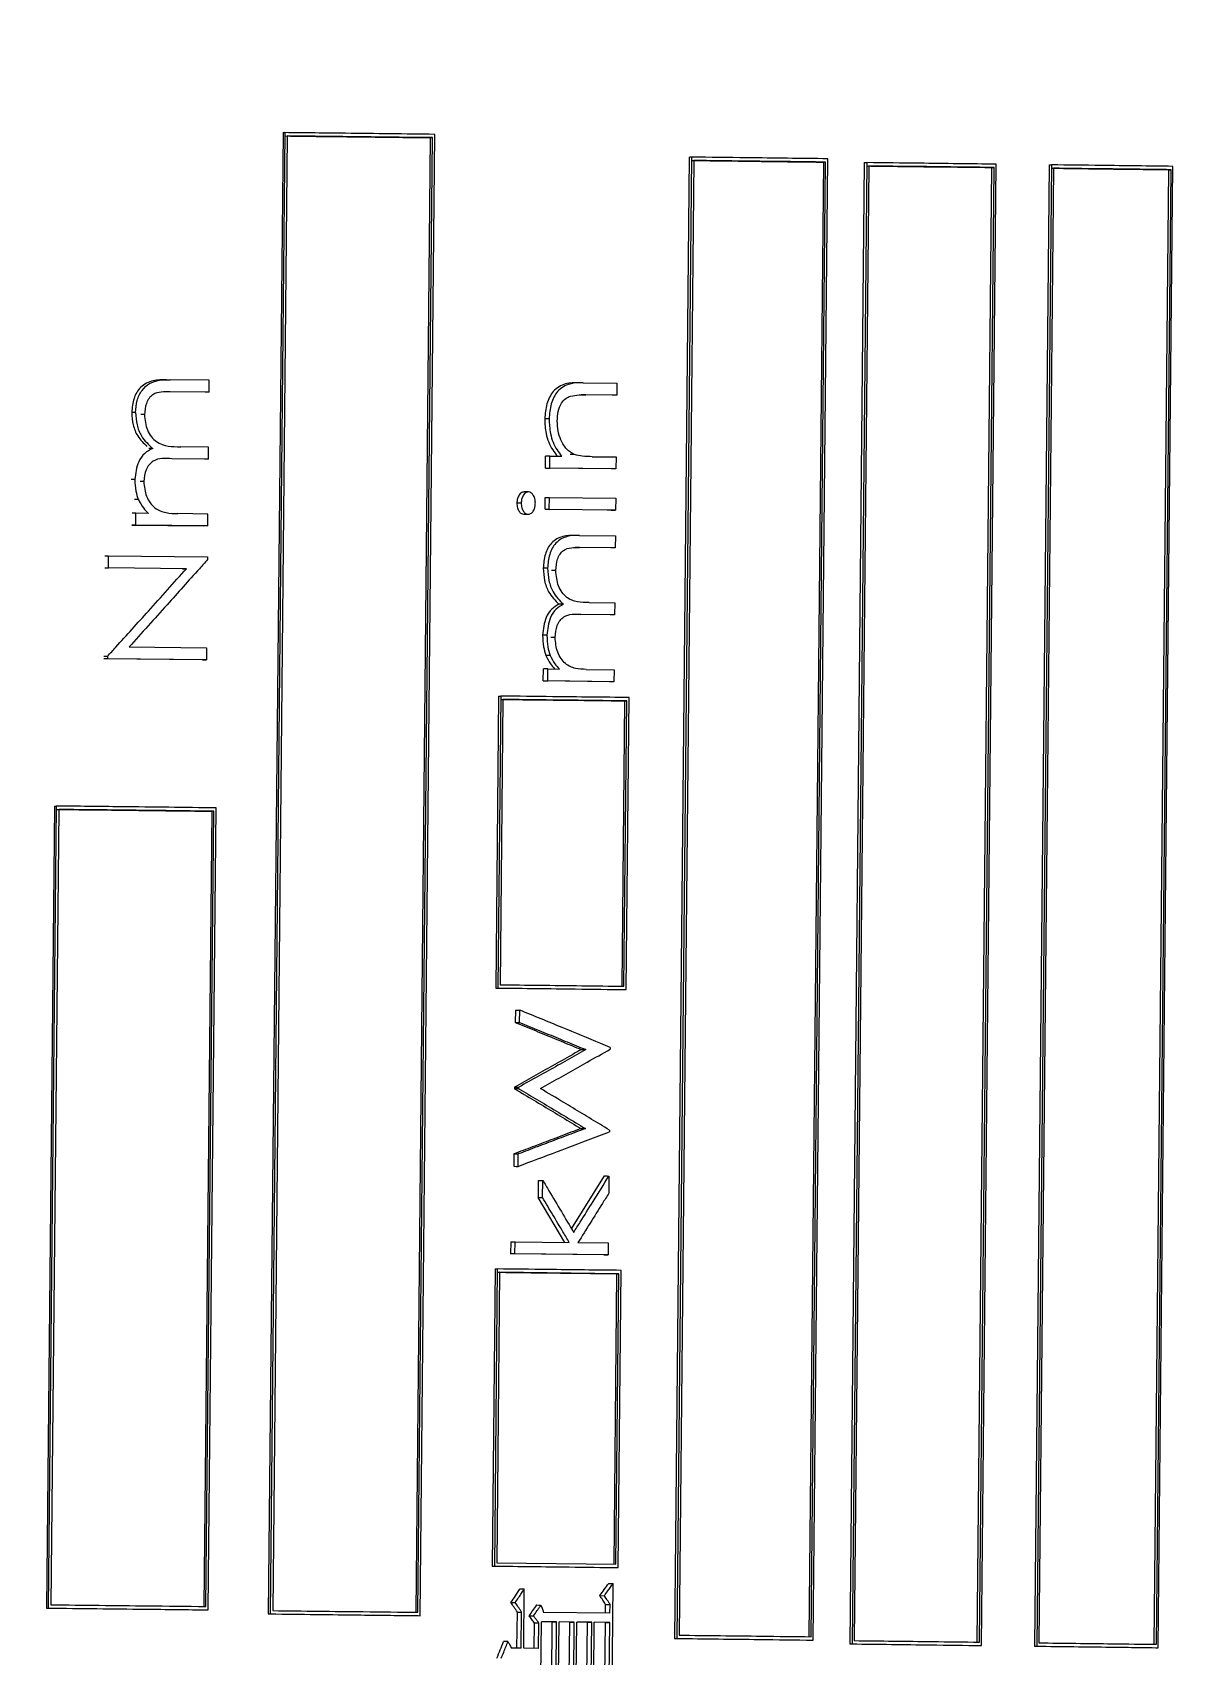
# Model space of a CAD drawing. Header units: millimetres. Extents: x 2454 to 4226, y 715 to 1968.
# Drawn here: x 3244.75 to 3260.2, y 898.91 to 920.75 of the extents above; entities that cross this region are included whole.
import ezdxf

# ---------------------------------------------------------------- set-up
doc = ezdxf.new("R2010")
doc.units = ezdxf.units.MM

msp = doc.modelspace()

# ---------------------------------------------------------------- linework, layer by layer
at = {"color": 7, "linetype": 'Continuous', "lineweight": 25}
for p, q in [((3248.121, 919.401), (3247.923, 899.482)), ((3248.147, 919.4), (3247.95, 899.482)), ((3249.965, 899.458), (3250.162, 919.377)), ((3248.179, 919.355), (3247.983, 899.526)), ((3250.102, 919.333), (3249.906, 899.504)), ((3249.934, 899.504), (3250.13, 919.333)), ((3250.102, 919.333), (3250.13, 919.333)), ((3253.584, 919.071), (3253.387, 899.152)), ((3253.616, 919.071), (3253.418, 899.152)), ((3253.645, 919.025), (3253.448, 899.197)), ((3255.387, 919.004), (3255.19, 899.176)), ((3255.222, 899.175), (3255.418, 919.004)), ((3255.25, 899.13), (3255.447, 919.049)), ((3255.418, 919.004), (3255.387, 919.004)), ((3255.938, 918.998), (3255.741, 899.079)), ((3255.971, 918.997), (3255.773, 899.079)), ((3255.998, 918.952), (3255.802, 899.123)), ((3257.513, 899.057), (3257.71, 918.976)), ((3258.423, 918.967), (3258.226, 899.048)), ((3258.457, 918.967), (3258.259, 899.048)), ((3259.89, 899.028), (3260.088, 918.947)), ((3257.649, 918.932), (3257.453, 899.103)), ((3257.486, 899.103), (3257.683, 918.931)), ((3257.649, 918.932), (3257.683, 918.931)), ((3258.483, 918.922), (3258.286, 899.093)), ((3260.027, 918.902), (3259.83, 899.073)), ((3259.866, 899.073), (3260.062, 918.902)), ((3260.027, 918.902), (3260.062, 918.902)), ((3246.603, 915.917), (3246.552, 915.917)), ((3246.554, 916.078), (3246.605, 916.078)), ((3247.127, 915.911), (3246.603, 915.917)), ((3247.129, 916.072), (3246.605, 916.078)), ((3247.127, 915.911), (3247.076, 915.911)), ((3247.127, 915.911), (3247.129, 916.072)), ((3252.146, 916.037), (3252.087, 916.037)), ((3252.157, 916.037), (3252.098, 916.037)), ((3252.157, 916.037), (3252.61, 916.031)), ((3252.61, 916.031), (3252.608, 915.87)), ((3252.191, 915.875), (3252.132, 915.875)), ((3252.548, 915.87), (3252.179, 915.875)), ((3252.608, 915.87), (3252.191, 915.875)), ((3252.608, 915.87), (3252.548, 915.87)), ((3246.258, 915.609), (3246.207, 915.609)), ((3246.627, 915.016), (3246.576, 915.017)), ((3247.119, 915.011), (3246.627, 915.016)), ((3247.12, 915.172), (3246.745, 915.176)), ((3247.119, 915.011), (3247.067, 915.011)), ((3247.119, 915.011), (3247.12, 915.172)), ((3251.649, 914.889), (3251.651, 915.05)), ((3251.71, 915.05), (3251.651, 915.05)), ((3251.708, 914.888), (3251.71, 915.05)), ((3251.71, 915.05), (3251.871, 915.048)), ((3252.041, 915.071), (3251.982, 915.071)), ((3252.28, 915.043), (3252.6, 915.039)), ((3252.6, 915.039), (3252.598, 914.878)), ((3252.539, 914.878), (3251.649, 914.889)), ((3252.598, 914.878), (3251.708, 914.888)), ((3252.598, 914.878), (3252.539, 914.878)), ((3246.129, 914.737), (3246.079, 914.737)), ((3246.249, 914.708), (3246.198, 914.708)), ((3251.421, 914.568), (3251.363, 914.569)), ((3251.324, 914.419), (3251.266, 914.419)), ((3251.644, 914.335), (3251.645, 914.496)), ((3251.645, 914.496), (3251.704, 914.496)), ((3251.702, 914.334), (3251.704, 914.496)), ((3251.704, 914.496), (3252.595, 914.485)), ((3252.595, 914.485), (3252.593, 914.324)), ((3246.142, 914.283), (3246.091, 914.284)), ((3246.14, 914.122), (3246.142, 914.283)), ((3246.311, 914.281), (3246.142, 914.283)), ((3247.111, 914.272), (3246.705, 914.277)), ((3247.11, 914.111), (3247.111, 914.272)), ((3251.36, 914.269), (3251.418, 914.268)), ((3251.69, 914.334), (3251.644, 914.335)), ((3251.644, 914.335), (3251.702, 914.334)), ((3252.593, 914.324), (3251.702, 914.334)), ((3252.533, 914.324), (3252.478, 914.325)), ((3252.533, 914.324), (3252.593, 914.324)), ((3246.089, 914.122), (3247.057, 914.111)), ((3247.11, 914.111), (3246.14, 914.122)), ((3247.11, 914.111), (3247.057, 914.111)), ((3252.109, 913.983), (3252.05, 913.984)), ((3252.109, 913.983), (3252.59, 913.978)), ((3252.59, 913.978), (3252.588, 913.816)), ((3245.774, 913.549), (3245.776, 913.71)), ((3245.776, 913.71), (3247.106, 913.695)), ((3247.106, 913.695), (3247.105, 913.659)), ((3252.107, 913.822), (3252.048, 913.822)), ((3252.528, 913.817), (3252.102, 913.822)), ((3252.588, 913.816), (3252.107, 913.822)), ((3252.588, 913.816), (3252.528, 913.817)), ((3246.823, 913.537), (3245.774, 913.549)), ((3251.789, 913.514), (3251.73, 913.514)), ((3252.236, 913.082), (3252.581, 913.078)), ((3252.581, 913.078), (3252.579, 912.916)), ((3252.128, 912.922), (3252.069, 912.922)), ((3252.519, 912.917), (3252.126, 912.921)), ((3252.579, 912.916), (3252.128, 912.922)), ((3252.579, 912.916), (3252.519, 912.917)), ((3251.67, 912.642), (3251.611, 912.642)), ((3251.78, 912.613), (3251.721, 912.613)), ((3246.051, 912.484), (3247.093, 912.472)), ((3247.093, 912.472), (3247.092, 912.311)), ((3247.04, 912.311), (3245.712, 912.326)), ((3245.762, 912.36), (3245.762, 912.326)), ((3247.092, 912.311), (3245.762, 912.326)), ((3251.621, 912.027), (3251.623, 912.189)), ((3251.681, 912.188), (3251.623, 912.189)), ((3251.68, 912.027), (3251.681, 912.188)), ((3251.681, 912.188), (3251.837, 912.186)), ((3252.199, 912.182), (3252.572, 912.178)), ((3252.572, 912.178), (3252.57, 912.016)), ((3252.51, 912.017), (3251.621, 912.027)), ((3252.57, 912.016), (3251.68, 912.027)), ((3252.57, 912.016), (3252.51, 912.017)), ((3251.019, 911.824), (3250.981, 907.898)), ((3251.049, 911.824), (3251.01, 907.898)), ((3251.079, 911.779), (3251.041, 907.942)), ((3252.713, 911.759), (3252.675, 907.923)), ((3252.705, 907.923), (3252.743, 911.759)), ((3252.713, 911.759), (3252.743, 911.759)), ((3252.735, 907.877), (3252.774, 911.804)), ((3245.048, 910.345), (3244.941, 899.561)), ((3245.072, 910.345), (3244.965, 899.561)), ((3245.106, 910.299), (3245, 899.605)), ((3245.048, 910.345), (3245.072, 910.345)), ((3247.163, 910.276), (3247.057, 899.582)), ((3247.084, 899.582), (3247.19, 910.276)), ((3247.116, 899.536), (3247.223, 910.32)), ((3247.19, 910.276), (3247.163, 910.276)), ((3250.981, 907.898), (3252.704, 907.878)), ((3252.705, 907.878), (3252.735, 907.877)), ((3251.246, 907.601), (3251.244, 907.435)), ((3251.246, 907.601), (3251.304, 907.6)), ((3251.302, 907.435), (3251.304, 907.6)), ((3251.244, 907.435), (3251.302, 907.435)), ((3252.132, 907.071), (3252.192, 907.07)), ((3252.521, 907.1), (3252.521, 907.077)), ((3251.236, 906.567), (3251.235, 906.544)), ((3251.294, 906.543), (3251.235, 906.544)), ((3251.294, 906.543), (3251.294, 906.567)), ((3252.128, 906.009), (3252.187, 906.009)), ((3252.51, 905.988), (3252.51, 905.965)), ((3251.227, 905.668), (3251.225, 905.501)), ((3251.227, 905.668), (3251.285, 905.667)), ((3251.283, 905.5), (3251.285, 905.667)), ((3251.554, 905.312), (3251.552, 905.08)), ((3251.554, 905.312), (3251.613, 905.312)), ((3251.611, 905.08), (3251.613, 905.312)), ((3252.001, 904.661), (3252.444, 905.371)), ((3252.504, 905.37), (3252.502, 905.139)), ((3251.911, 904.477), (3251.552, 905.08)), ((3251.183, 904.486), (3251.182, 904.324)), ((3252.434, 904.309), (3251.182, 904.324)), ((3251.24, 904.324), (3251.241, 904.485)), ((3252.494, 904.309), (3251.24, 904.324)), ((3251.241, 904.485), (3251.97, 904.477)), ((3252.087, 904.475), (3252.495, 904.471)), ((3252.434, 904.309), (3252.494, 904.309)), ((3252.495, 904.471), (3252.494, 904.309)), ((3250.974, 904.121), (3250.934, 900.125)), ((3251.003, 904.121), (3250.964, 900.125)), ((3250.974, 904.121), (3251.003, 904.121)), ((3252.628, 900.105), (3252.667, 904.102)), ((3251.034, 904.076), (3250.995, 900.169)), ((3252.637, 904.057), (3251.034, 904.076)), ((3252.607, 904.057), (3252.568, 900.151)), ((3252.598, 900.15), (3252.637, 904.057)), ((3252.607, 904.057), (3252.637, 904.057)), ((3250.995, 900.169), (3252.598, 900.15)), ((3250.934, 900.125), (3252.597, 900.105)), ((3252.598, 900.105), (3252.628, 900.105)), ((3251.358, 899.02), (3251.366, 899.818)), ((3252.382, 899.728), (3252.442, 899.727)), ((3252.547, 898.451), (3252.561, 899.892)), ((3244.941, 899.561), (3247.09, 899.537)), ((3247.09, 899.537), (3247.116, 899.536)), ((3251.186, 899.635), (3251.244, 899.634)), ((3251.267, 899.021), (3251.272, 899.507)), ((3251.325, 899.02), (3251.33, 899.507)), ((3252.518, 899.493), (3251.623, 899.503)), ((3252.458, 899.493), (3252.459, 899.61)), ((3252.518, 899.493), (3252.519, 899.61)), ((3247.923, 899.482), (3249.937, 899.459)), ((3249.937, 899.459), (3249.965, 899.458)), ((3251.431, 899.457), (3251.489, 899.456)), ((3251.499, 899.018), (3251.503, 899.359)), ((3251.561, 899.358), (3251.503, 899.359)), ((3251.558, 899.017), (3251.561, 899.358)), ((3251.587, 898.637), (3251.595, 899.377)), ((3251.8, 899.375), (3251.595, 899.377)), ((3251.741, 899.375), (3251.595, 899.377)), ((3251.734, 898.635), (3251.741, 899.375)), ((3251.741, 899.375), (3251.8, 899.375)), ((3251.793, 898.635), (3251.8, 899.375)), ((3251.826, 898.635), (3251.833, 899.374)), ((3252.038, 899.372), (3251.833, 899.374)), ((3251.979, 899.372), (3251.833, 899.374)), ((3251.971, 898.633), (3251.979, 899.372)), ((3251.979, 899.372), (3252.038, 899.372)), ((3252.031, 898.632), (3252.038, 899.372)), ((3252.063, 898.632), (3252.071, 899.372)), ((3252.275, 899.369), (3252.071, 899.372)), ((3252.215, 899.37), (3252.071, 899.371)), ((3252.208, 898.63), (3252.215, 899.37)), ((3252.215, 899.37), (3252.275, 899.369)), ((3252.267, 898.629), (3252.275, 899.369)), ((3252.3, 898.629), (3252.307, 899.369)), ((3252.517, 899.366), (3252.307, 899.369)), ((3252.457, 899.367), (3252.307, 899.369)), ((3252.449, 898.627), (3252.457, 899.367)), ((3252.457, 899.367), (3252.517, 899.366)), ((3252.509, 898.626), (3252.517, 899.366)), ((3253.387, 899.152), (3255.218, 899.13)), ((3253.387, 899.152), (3253.418, 899.152)), ((3255.218, 899.13), (3255.25, 899.13)), ((3255.741, 899.079), (3257.479, 899.058)), ((3251.325, 899.02), (3251.192, 899.022)), ((3251.558, 899.017), (3251.358, 899.02)), ((3257.479, 899.058), (3257.513, 899.057)), ((3258.226, 899.048), (3259.856, 899.028)), ((3259.856, 899.028), (3259.89, 899.028))]:
    msp.add_line(p, q, dxfattribs=at)
at = {"color": 7, "linetype": 'Continuous', "lineweight": 25, "flags": 128}
for points in [[(3248.121, 919.401), (3248.136, 919.401), (3248.147, 919.4)], [(3253.616, 919.071), (3253.598, 919.071), (3253.585, 919.071)], [(3255.938, 918.998), (3255.956, 918.997), (3255.971, 918.997)], [(3258.423, 918.967), (3258.442, 918.967), (3258.457, 918.967)], [(3246.138, 915.638), (3246.122, 915.638), (3246.105, 915.638), (3246.088, 915.638)], [(3251.699, 915.55), (3251.68, 915.55), (3251.66, 915.551), (3251.64, 915.551)], [(3246.369, 915.153), (3246.353, 915.153), (3246.337, 915.153), (3246.318, 915.153)], [(3251.649, 914.889), (3251.682, 914.888), (3251.708, 914.888)], [(3246.14, 914.122), (3246.112, 914.122), (3246.089, 914.122)], [(3245.726, 913.711), (3245.754, 913.711), (3245.776, 913.71)], [(3245.724, 913.549), (3245.752, 913.549), (3245.774, 913.549)], [(3246.771, 913.537), (3246.8, 913.537), (3246.823, 913.537)], [(3251.679, 913.543), (3251.66, 913.543), (3251.64, 913.543), (3251.62, 913.544)], [(3251.891, 913.058), (3251.872, 913.058), (3251.854, 913.058), (3251.832, 913.059)], [(3245.712, 912.36), (3245.74, 912.36), (3245.762, 912.36)], [(3245.762, 912.326), (3245.734, 912.326), (3245.712, 912.326)], [(3247.04, 912.311), (3247.069, 912.311), (3247.092, 912.311)], [(3251.621, 912.027), (3251.654, 912.027), (3251.68, 912.027)], [(3251.02, 911.824), (3251.036, 911.824), (3251.049, 911.824)], [(3250.981, 907.898), (3250.997, 907.898), (3251.01, 907.898)], [(3251.236, 906.567), (3251.268, 906.567), (3251.294, 906.567)], [(3251.225, 905.501), (3251.258, 905.5), (3251.283, 905.5)], [(3252.444, 905.371), (3252.478, 905.371), (3252.504, 905.37)], [(3251.552, 905.08), (3251.585, 905.08), (3251.611, 905.08)], [(3251.24, 904.324), (3251.207, 904.324), (3251.182, 904.324)], [(3251.183, 904.486), (3251.216, 904.485), (3251.241, 904.485)], [(3250.935, 900.125), (3250.951, 900.125), (3250.964, 900.125)], [(3251.308, 899.818), (3251.341, 899.818), (3251.366, 899.818)], [(3252.501, 899.892), (3252.535, 899.892), (3252.561, 899.892)], [(3244.941, 899.561), (3244.955, 899.561), (3244.965, 899.561)], [(3251.272, 899.507), (3251.304, 899.507), (3251.33, 899.507)], [(3251.532, 899.602), (3251.565, 899.601), (3251.59, 899.601)], [(3251.59, 899.601), (3251.604, 899.56), (3251.613, 899.532), (3251.623, 899.503)], [(3252.459, 899.61), (3252.493, 899.61), (3252.519, 899.61)], [(3247.923, 899.482), (3247.938, 899.482), (3247.95, 899.482)], [(3251.146, 899.11), (3251.113, 899.11), (3251.088, 899.11)], [(3255.741, 899.079), (3255.759, 899.079), (3255.773, 899.079)], [(3258.226, 899.048), (3258.245, 899.048), (3258.259, 899.048)]]:
    msp.add_lwpolyline(points, dxfattribs=at)
at = {"color": 7, "linetype": 'Continuous', "lineweight": 25}
for points, knots in [([(3053.725, 1095.471), (3053.557, 1094.29), (3053.079, 1090.929), (3052.511, 1085.361), (3052.11, 1078.77), (3051.997, 1072.167), (3052.167, 1065.566), (3052.622, 1058.977), (3053.36, 1052.415), (3054.379, 1045.89), (3055.679, 1039.415), (3057.256, 1033.003), (3059.108, 1026.664), (3061.23, 1020.41), (3063.621, 1014.254), (3066.274, 1008.207), (3069.184, 1002.279), (3072.348, 996.482), (3075.758, 990.827), (3079.408, 985.323), (3083.292, 979.982), (3087.402, 974.813), (3091.731, 969.826), (3096.271, 965.03), (3101.013, 960.434), (3105.948, 956.046), (3111.068, 951.874), (3116.362, 947.927), (3121.822, 944.212), (3127.436, 940.735), (3133.195, 937.503), (3139.088, 934.522), (3145.103, 931.797), (3151.231, 929.334), (3157.458, 927.137), (3163.775, 925.21), (3170.169, 923.557), (3176.627, 922.181), (3183.14, 921.084), (3189.693, 920.268), (3196.275, 919.735), (3202.874, 919.486), (3209.478, 919.522), (3216.074, 919.841), (3222.651, 920.445), (3229.195, 921.331), (3235.695, 922.498), (3242.139, 923.943), (3248.514, 925.665), (3254.81, 927.659), (3261.013, 929.923), (3267.114, 932.452), (3273.1, 935.241), (3278.96, 938.285), (3284.684, 941.579), (3290.261, 945.116), (3295.68, 948.89), (3300.932, 952.893), (3306.007, 957.119), (3310.895, 961.56), (3315.587, 966.207), (3320.075, 971.051), (3324.35, 976.085), (3328.405, 981.297), (3332.231, 986.68), (3335.822, 992.222), (3339.171, 997.913), (3342.272, 1003.744), (3345.119, 1009.703), (3347.707, 1015.778), (3350.031, 1021.96), (3352.087, 1028.236), (3353.87, 1034.594), (3355.379, 1041.023), (3356.609, 1047.512), (3357.558, 1054.047), (3358.225, 1060.617), (3358.609, 1067.21), (3358.709, 1073.813), (3358.524, 1080.414), (3358.055, 1087.001), (3357.303, 1093.562), (3356.27, 1100.085), (3354.956, 1106.557), (3353.365, 1112.966), (3351.5, 1119.301), (3349.363, 1125.55), (3346.96, 1131.701), (3344.294, 1137.742), (3341.37, 1143.664), (3338.194, 1149.454), (3334.772, 1155.102), (3331.11, 1160.597), (3327.214, 1165.93), (3323.093, 1171.09), (3318.753, 1176.068), (3314.203, 1180.854), (3309.452, 1185.44), (3304.507, 1189.817), (3299.378, 1193.977), (3294.075, 1197.913), (3288.607, 1201.617), (3282.985, 1205.081), (3277.219, 1208.301), (3271.32, 1211.269), (3265.299, 1213.981), (3259.166, 1216.431), (3252.934, 1218.614), (3246.613, 1220.528), (3240.216, 1222.167), (3233.754, 1223.529), (3227.24, 1224.612), (3220.684, 1225.414), (3214.101, 1225.932), (3207.501, 1226.167), (3200.898, 1226.117), (3194.302, 1225.783), (3187.727, 1225.166), (3181.185, 1224.266), (3174.687, 1223.085), (3168.247, 1221.625), (3161.875, 1219.89), (3155.584, 1217.881), (3149.385, 1215.604), (3143.29, 1213.062), (3137.31, 1210.26), (3131.456, 1207.204), (3125.739, 1203.898), (3120.17, 1200.348), (3114.759, 1196.563), (3109.516, 1192.548), (3104.45, 1188.311), (3099.572, 1183.86), (3094.89, 1179.203), (3090.412, 1174.349), (3086.148, 1169.306), (3082.105, 1164.085), (3078.29, 1158.694), (3074.711, 1153.144), (3071.374, 1147.445), (3068.286, 1141.608), (3065.452, 1135.643), (3062.877, 1129.562), (3060.567, 1123.375), (3058.525, 1117.095), (3056.754, 1110.733), (3055.262, 1104.3), (3054.3, 1099.2), (3053.845, 1096.248), (3053.725, 1095.471)], [0, 0, 0, 0, 0.0037171, 0.0105707, 0.0174248, 0.0242788, 0.0311328, 0.0379868, 0.0448409, 0.0516949, 0.0585489, 0.065403, 0.072257, 0.079111, 0.085965, 0.0928191, 0.0996731, 0.1065271, 0.1133812, 0.1202352, 0.1270892, 0.1339432, 0.1407973, 0.1476513, 0.1545053, 0.1613594, 0.1682134, 0.1750674, 0.1819215, 0.1887755, 0.1956295, 0.2024835, 0.2093376, 0.2161916, 0.2230456, 0.2298997, 0.2367537, 0.2436077, 0.2504618, 0.2573158, 0.2641698, 0.2710238, 0.2778779, 0.2847319, 0.2915859, 0.29844, 0.305294, 0.312148, 0.3190021, 0.3258561, 0.3327101, 0.3395641, 0.3464182, 0.3532722, 0.3601262, 0.3669803, 0.3738343, 0.3806883, 0.3875424, 0.3943964, 0.4012504, 0.4081044, 0.4149585, 0.4218125, 0.4286665, 0.4355206, 0.4423746, 0.4492286, 0.4560827, 0.4629367, 0.4697907, 0.4766447, 0.4834988, 0.4903528, 0.4972068, 0.5040609, 0.5109149, 0.5177689, 0.5246229, 0.531477, 0.538331, 0.545185, 0.5520391, 0.5588931, 0.5657471, 0.5726011, 0.5794552, 0.5863092, 0.5931632, 0.6000173, 0.6068713, 0.6137253, 0.6205793, 0.6274334, 0.6342874, 0.6411414, 0.6479955, 0.6548495, 0.6617035, 0.6685576, 0.6754116, 0.6822656, 0.6891196, 0.6959737, 0.7028277, 0.7096817, 0.7165358, 0.7233898, 0.7302438, 0.7370979, 0.7439519, 0.7508059, 0.7576599, 0.764514, 0.771368, 0.778222, 0.7850761, 0.7919301, 0.7987841, 0.8056382, 0.8124922, 0.8193462, 0.8262002, 0.8330543, 0.8399083, 0.8467623, 0.8536164, 0.8604704, 0.8673244, 0.8741785, 0.8810325, 0.8878865, 0.8947405, 0.9015946, 0.9084486, 0.9153026, 0.9221567, 0.9290107, 0.9358647, 0.9427188, 0.9495728, 0.9564268, 0.9632808, 0.9701349, 0.9769889, 0.9838429, 0.990697, 0.997551, 1, 1, 1, 1]), ([(3250.162, 919.377), (3249.963, 919.379), (3249.565, 919.384), (3248.895, 919.392), (3248.419, 919.397), (3248.147, 919.4)], [0, 0, 0, 0, 0.3000921, 0.6001842, 1, 1, 1, 1]), ([(3248.153, 919.355), (3248.52, 919.351), (3249.177, 919.343), (3249.82, 919.336), (3250.102, 919.333)], [0, 0, 0, 0, 0.559999, 1, 1, 1, 1]), ([(3250.13, 919.333), (3249.931, 919.335), (3249.533, 919.339), (3248.883, 919.347), (3248.429, 919.352), (3248.179, 919.355)], [0, 0, 0, 0, 0.309932, 0.619864, 1, 1, 1, 1]), ([(3253.614, 919.026), (3253.949, 919.022), (3254.548, 919.014), (3255.13, 919.007), (3255.387, 919.004)], [0, 0, 0, 0, 0.559999, 1, 1, 1, 1]), ([(3255.447, 919.049), (3255.267, 919.051), (3254.906, 919.055), (3254.297, 919.063), (3253.863, 919.068), (3253.616, 919.071)], [0, 0, 0, 0, 0.3000922, 0.6001843, 1, 1, 1, 1]), ([(3255.418, 919.004), (3255.238, 919.006), (3254.877, 919.011), (3254.286, 919.018), (3253.873, 919.023), (3253.645, 919.025)], [0, 0, 0, 0, 0.309932, 0.619864, 1, 1, 1, 1]), ([(3255.966, 918.952), (3256.285, 918.948), (3256.854, 918.941), (3257.406, 918.935), (3257.649, 918.932)], [0, 0, 0, 0, 0.559999, 1, 1, 1, 1]), ([(3257.71, 918.976), (3257.539, 918.978), (3257.197, 918.982), (3256.619, 918.989), (3256.206, 918.994), (3255.971, 918.997)], [0, 0, 0, 0, 0.300092, 0.600184, 1, 1, 1, 1]), ([(3257.683, 918.931), (3257.512, 918.934), (3257.169, 918.938), (3256.609, 918.945), (3256.215, 918.949), (3255.998, 918.952)], [0, 0, 0, 0, 0.309932, 0.619864, 1, 1, 1, 1]), ([(3260.088, 918.947), (3259.928, 918.949), (3259.608, 918.953), (3259.066, 918.959), (3258.678, 918.964), (3258.457, 918.967)], [0, 0, 0, 0, 0.300092, 0.600184, 1, 1, 1, 1]), ([(3258.449, 918.922), (3258.748, 918.918), (3259.283, 918.911), (3259.8, 918.905), (3260.027, 918.902)], [0, 0, 0, 0, 0.559999, 1, 1, 1, 1]), ([(3260.062, 918.902), (3259.902, 918.904), (3259.582, 918.908), (3259.056, 918.914), (3258.687, 918.919), (3258.483, 918.922)], [0, 0, 0, 0, 0.309932, 0.619864, 1, 1, 1, 1]), ([(3246.554, 916.078), (3246.494, 916.078), (3246.373, 916.077), (3246.205, 915.998), (3246.104, 915.828), (3246.093, 915.702), (3246.087, 915.638)], [0, 0, 0, 0, 0.269707, 0.541355, 0.76654, 1, 1, 1, 1]), ([(3246.138, 915.638), (3246.142, 915.692), (3246.15, 915.8), (3246.218, 915.94), (3246.367, 916.075), (3246.508, 916.077), (3246.605, 916.078)], [0, 0, 0, 0, 0.198543, 0.391995, 0.577637, 1, 1, 1, 1]), ([(3246.603, 915.917), (3246.564, 915.916), (3246.485, 915.916), (3246.382, 915.895), (3246.317, 915.829), (3246.269, 915.74), (3246.262, 915.661), (3246.258, 915.609)], [0, 0, 0, 0, 0.240522, 0.481059, 0.610602, 0.74447, 1, 1, 1, 1]), ([(3252.098, 916.037), (3252.038, 916.037), (3251.918, 916.037), (3251.753, 915.943), (3251.657, 915.755), (3251.646, 915.62), (3251.64, 915.551)], [0, 0, 0, 0, 0.26938, 0.540802, 0.766604, 1, 1, 1, 1]), ([(3252.157, 916.037), (3252.097, 916.037), (3251.977, 916.036), (3251.811, 915.943), (3251.716, 915.755), (3251.704, 915.619), (3251.699, 915.55)], [0, 0, 0, 0, 0.269541, 0.541055, 0.766777, 1, 1, 1, 1]), ([(3251.809, 915.521), (3251.811, 915.565), (3251.815, 915.651), (3251.857, 915.76), (3251.92, 915.83), (3251.965, 915.849), (3251.988, 915.858)], [0, 0, 0, 0, 0.291534, 0.575705, 0.790687, 1, 1, 1, 1]), ([(3251.988, 915.858), (3252.026, 915.865), (3252.093, 915.877), (3252.161, 915.875), (3252.191, 915.875)], [0, 0, 0, 0, 0.559974, 1, 1, 1, 1]), ([(3246.087, 915.638), (3246.091, 915.582), (3246.098, 915.47), (3246.165, 915.302), (3246.246, 915.225), (3246.292, 915.182)], [0, 0, 0, 0, 0.311943, 0.617686, 1, 1, 1, 1]), ([(3246.138, 915.638), (3246.142, 915.582), (3246.149, 915.47), (3246.222, 915.289), (3246.314, 915.204), (3246.369, 915.153)], [0, 0, 0, 0, 0.289106, 0.572536, 1, 1, 1, 1]), ([(3246.258, 915.609), (3246.265, 915.537), (3246.277, 915.427), (3246.348, 915.309), (3246.484, 915.179), (3246.63, 915.177), (3246.745, 915.176)], [0, 0, 0, 0, 0.255444, 0.389099, 0.518988, 1, 1, 1, 1]), ([(3251.64, 915.551), (3251.643, 915.484), (3251.648, 915.375), (3251.692, 915.236), (3251.744, 915.132), (3251.79, 915.076), (3251.812, 915.048)], [0, 0, 0, 0, 0.347313, 0.569192, 0.786674, 1, 1, 1, 1]), ([(3251.699, 915.55), (3251.702, 915.484), (3251.707, 915.375), (3251.75, 915.235), (3251.803, 915.131), (3251.849, 915.075), (3251.871, 915.048)], [0, 0, 0, 0, 0.347217, 0.569074, 0.786588, 1, 1, 1, 1]), ([(3252.041, 915.071), (3252.005, 915.092), (3251.931, 915.136), (3251.859, 915.256), (3251.814, 915.388), (3251.811, 915.476), (3251.809, 915.521)], [0, 0, 0, 0, 0.267763, 0.545765, 0.771, 1, 1, 1, 1]), ([(3246.369, 915.153), (3246.331, 915.134), (3246.256, 915.096), (3246.154, 914.953), (3246.139, 914.819), (3246.129, 914.737)], [0, 0, 0, 0, 0.269147, 0.547084, 1, 1, 1, 1]), ([(3246.627, 915.016), (3246.539, 915.022), (3246.428, 915.029), (3246.318, 914.938), (3246.263, 914.847), (3246.254, 914.763), (3246.249, 914.708)], [0, 0, 0, 0, 0.481494, 0.610478, 0.744143, 1, 1, 1, 1]), ([(3252.28, 915.043), (3252.235, 915.043), (3252.155, 915.044), (3252.076, 915.062), (3252.041, 915.071)], [0, 0, 0, 0, 0.559792, 1, 1, 1, 1]), ([(3246.129, 914.737), (3246.131, 914.684), (3246.135, 914.59), (3246.163, 914.503), (3246.176, 914.465)], [0, 0, 0, 0, 0.5625979, 1, 1, 1, 1]), ([(3246.249, 914.708), (3246.256, 914.639), (3246.267, 914.535), (3246.332, 914.42), (3246.416, 914.33), (3246.548, 914.283), (3246.653, 914.279), (3246.705, 914.277)], [0, 0, 0, 0, 0.25444, 0.387871, 0.517786, 0.759407, 1, 1, 1, 1]), ([(3251.363, 914.569), (3251.348, 914.566), (3251.318, 914.56), (3251.288, 914.517), (3251.269, 914.469), (3251.267, 914.436), (3251.266, 914.419)], [0, 0, 0, 0, 0.2651149, 0.5422114, 0.7688383, 1, 1, 1, 1]), ([(3251.421, 914.568), (3251.406, 914.566), (3251.376, 914.56), (3251.346, 914.517), (3251.327, 914.469), (3251.325, 914.436), (3251.324, 914.419)], [0, 0, 0, 0, 0.265299, 0.542424, 0.768972, 1, 1, 1, 1]), ([(3251.514, 914.417), (3251.513, 914.438), (3251.51, 914.48), (3251.487, 914.529), (3251.456, 914.562), (3251.433, 914.566), (3251.421, 914.568)], [0, 0, 0, 0, 0.292451, 0.576732, 0.791641, 1, 1, 1, 1]), ([(3246.176, 914.465), (3246.171, 914.465), (3246.162, 914.465), (3246.145, 914.466), (3246.133, 914.466), (3246.125, 914.466)], [0, 0, 0, 0, 0.283903, 0.567805, 1, 1, 1, 1]), ([(3246.176, 914.465), (3246.197, 914.426), (3246.236, 914.357), (3246.288, 914.304), (3246.311, 914.281)], [0, 0, 0, 0, 0.564548, 1, 1, 1, 1]), ([(3251.266, 914.419), (3251.267, 914.398), (3251.27, 914.356), (3251.294, 914.307), (3251.325, 914.275), (3251.348, 914.271), (3251.36, 914.269)], [0, 0, 0, 0, 0.292637, 0.576907, 0.79163, 1, 1, 1, 1]), ([(3251.324, 914.419), (3251.325, 914.398), (3251.328, 914.356), (3251.352, 914.307), (3251.383, 914.274), (3251.407, 914.27), (3251.418, 914.268)], [0, 0, 0, 0, 0.292474, 0.576686, 0.791478, 1, 1, 1, 1]), ([(3251.418, 914.268), (3251.433, 914.272), (3251.463, 914.278), (3251.493, 914.32), (3251.511, 914.367), (3251.513, 914.4), (3251.514, 914.417)], [0, 0, 0, 0, 0.265244, 0.542469, 0.769087, 1, 1, 1, 1]), ([(3252.05, 913.984), (3251.994, 913.983), (3251.883, 913.982), (3251.729, 913.903), (3251.636, 913.733), (3251.626, 913.607), (3251.62, 913.544)], [0, 0, 0, 0, 0.269707, 0.541355, 0.76654, 1, 1, 1, 1]), ([(3252.109, 913.983), (3252.054, 913.983), (3251.942, 913.982), (3251.788, 913.903), (3251.695, 913.732), (3251.684, 913.607), (3251.679, 913.543)], [0, 0, 0, 0, 0.269863, 0.541607, 0.766717, 1, 1, 1, 1]), ([(3251.789, 913.514), (3251.793, 913.566), (3251.799, 913.645), (3251.844, 913.734), (3251.903, 913.801), (3251.999, 913.821), (3252.071, 913.822), (3252.107, 913.822)], [0, 0, 0, 0, 0.255745, 0.389494, 0.518926, 0.75947, 1, 1, 1, 1]), ([(3245.762, 912.36), (3245.799, 912.4), (3245.983, 912.603), (3246.337, 912.995), (3246.653, 913.347), (3246.823, 913.537)], [0, 0, 0, 0, 0.103288, 0.516439, 1, 1, 1, 1]), ([(3247.105, 913.659), (3247.069, 913.618), (3246.888, 913.415), (3246.538, 913.024), (3246.221, 912.673), (3246.051, 912.484)], [0, 0, 0, 0, 0.103531, 0.517658, 1, 1, 1, 1]), ([(3251.62, 913.544), (3251.624, 913.487), (3251.63, 913.375), (3251.697, 913.195), (3251.781, 913.11), (3251.832, 913.059)], [0, 0, 0, 0, 0.289217, 0.572685, 1, 1, 1, 1]), ([(3251.679, 913.543), (3251.682, 913.487), (3251.689, 913.375), (3251.756, 913.195), (3251.84, 913.109), (3251.891, 913.058)], [0, 0, 0, 0, 0.289106, 0.572536, 1, 1, 1, 1]), ([(3252.236, 913.082), (3252.13, 913.083), (3251.996, 913.084), (3251.872, 913.214), (3251.806, 913.332), (3251.796, 913.442), (3251.789, 913.514)], [0, 0, 0, 0, 0.481025, 0.61083, 0.744396, 1, 1, 1, 1]), ([(3251.832, 913.059), (3251.798, 913.04), (3251.728, 913.001), (3251.635, 912.858), (3251.62, 912.725), (3251.611, 912.642)], [0, 0, 0, 0, 0.268986, 0.546898, 1, 1, 1, 1]), ([(3251.891, 913.058), (3251.856, 913.039), (3251.787, 913.001), (3251.693, 912.858), (3251.679, 912.724), (3251.67, 912.642)], [0, 0, 0, 0, 0.269147, 0.547084, 1, 1, 1, 1]), ([(3251.78, 912.613), (3251.785, 912.668), (3251.793, 912.752), (3251.844, 912.843), (3251.945, 912.934), (3252.047, 912.927), (3252.128, 912.922)], [0, 0, 0, 0, 0.256065, 0.389614, 0.51849, 1, 1, 1, 1]), ([(3251.611, 912.642), (3251.613, 912.59), (3251.617, 912.496), (3251.643, 912.409), (3251.654, 912.371)], [0, 0, 0, 0, 0.562632, 1, 1, 1, 1]), ([(3251.67, 912.642), (3251.672, 912.589), (3251.675, 912.495), (3251.701, 912.408), (3251.713, 912.37)], [0, 0, 0, 0, 0.562598, 1, 1, 1, 1]), ([(3252.199, 912.182), (3252.151, 912.184), (3252.055, 912.188), (3251.933, 912.236), (3251.857, 912.326), (3251.796, 912.44), (3251.786, 912.544), (3251.78, 912.613)], [0, 0, 0, 0, 0.240599, 0.482226, 0.612056, 0.745397, 1, 1, 1, 1]), ([(3251.713, 912.37), (3251.707, 912.37), (3251.696, 912.371), (3251.677, 912.371), (3251.663, 912.371), (3251.654, 912.371)], [0, 0, 0, 0, 0.280575, 0.56115, 1, 1, 1, 1]), ([(3251.654, 912.371), (3251.674, 912.332), (3251.709, 912.263), (3251.757, 912.21), (3251.778, 912.187)], [0, 0, 0, 0, 0.564613, 1, 1, 1, 1]), ([(3251.713, 912.37), (3251.733, 912.331), (3251.768, 912.262), (3251.816, 912.21), (3251.837, 912.186)], [0, 0, 0, 0, 0.564548, 1, 1, 1, 1]), ([(3252.774, 911.804), (3252.603, 911.806), (3252.263, 911.81), (3251.688, 911.816), (3251.281, 911.821), (3251.049, 911.824)], [0, 0, 0, 0, 0.300074, 0.600147, 1, 1, 1, 1]), ([(3251.05, 911.779), (3251.364, 911.775), (3251.924, 911.769), (3252.472, 911.762), (3252.713, 911.759)], [0, 0, 0, 0, 0.559998, 1, 1, 1, 1]), ([(3252.743, 911.759), (3252.573, 911.761), (3252.214, 911.765), (3251.659, 911.772), (3251.272, 911.776), (3251.079, 911.779)], [0, 0, 0, 0, 0.311087, 0.65552, 1, 1, 1, 1]), ([(3247.223, 910.32), (3247.01, 910.323), (3246.585, 910.328), (3245.869, 910.336), (3245.362, 910.342), (3245.072, 910.345)], [0, 0, 0, 0, 0.300096, 0.600193, 1, 1, 1, 1]), ([(3245.081, 910.3), (3245.473, 910.295), (3246.174, 910.287), (3246.861, 910.279), (3247.163, 910.276)], [0, 0, 0, 0, 0.559999, 1, 1, 1, 1]), ([(3247.19, 910.276), (3246.977, 910.278), (3246.551, 910.283), (3245.857, 910.291), (3245.373, 910.296), (3245.106, 910.299)], [0, 0, 0, 0, 0.3096917, 0.6193834, 1, 1, 1, 1]), ([(3251.01, 907.898), (3251.184, 907.896), (3251.534, 907.892), (3252.11, 907.885), (3252.508, 907.88), (3252.735, 907.877)], [0, 0, 0, 0, 0.300073, 0.600147, 1, 1, 1, 1]), ([(3251.041, 907.942), (3251.216, 907.94), (3251.584, 907.936), (3252.139, 907.929), (3252.516, 907.925), (3252.705, 907.923)], [0, 0, 0, 0, 0.311087, 0.65552, 1, 1, 1, 1]), ([(3252.521, 907.1), (3252.479, 907.118), (3252.265, 907.207), (3251.861, 907.373), (3251.495, 907.522), (3251.304, 907.6)], [0, 0, 0, 0, 0.1065241, 0.5326258, 1, 1, 1, 1]), ([(3251.244, 907.435), (3251.29, 907.417), (3251.425, 907.362), (3251.641, 907.273), (3251.892, 907.17), (3252.052, 907.104), (3252.132, 907.071)], [0, 0, 0, 0, 0.151823, 0.45547, 0.727732, 1, 1, 1, 1]), ([(3251.302, 907.435), (3251.346, 907.417), (3251.477, 907.364), (3251.691, 907.276), (3251.944, 907.173), (3252.109, 907.105), (3252.192, 907.07)], [0, 0, 0, 0, 0.14623, 0.438692, 0.719343, 1, 1, 1, 1]), ([(3252.132, 907.071), (3252.089, 907.046), (3251.96, 906.973), (3251.746, 906.853), (3251.49, 906.709), (3251.32, 906.615), (3251.236, 906.567)], [0, 0, 0, 0, 0.14531, 0.435931, 0.717962, 1, 1, 1, 1]), ([(3252.192, 907.07), (3252.15, 907.047), (3252.025, 906.976), (3251.814, 906.857), (3251.556, 906.713), (3251.381, 906.615), (3251.294, 906.567)], [0, 0, 0, 0, 0.1399506, 0.4198522, 0.7099227, 1, 1, 1, 1]), ([(3251.583, 906.547), (3251.625, 906.57), (3251.751, 906.641), (3251.96, 906.759), (3252.231, 906.912), (3252.418, 907.018), (3252.521, 907.077)], [0, 0, 0, 0, 0.133213, 0.399641, 0.666069, 1, 1, 1, 1]), ([(3251.235, 906.544), (3251.279, 906.518), (3251.408, 906.441), (3251.622, 906.313), (3251.876, 906.161), (3252.044, 906.06), (3252.128, 906.009)], [0, 0, 0, 0, 0.1441049, 0.4323151, 0.7161543, 1, 1, 1, 1]), ([(3251.294, 906.543), (3251.335, 906.519), (3251.46, 906.444), (3251.672, 906.318), (3251.928, 906.165), (3252.101, 906.061), (3252.187, 906.009)], [0, 0, 0, 0, 0.1387293, 0.4161883, 0.7080907, 1, 1, 1, 1]), ([(3252.51, 905.988), (3252.47, 906.013), (3252.347, 906.087), (3252.143, 906.211), (3251.875, 906.372), (3251.688, 906.484), (3251.583, 906.547)], [0, 0, 0, 0, 0.132957, 0.398873, 0.664788, 1, 1, 1, 1]), ([(3252.128, 906.009), (3252.083, 905.992), (3251.948, 905.941), (3251.73, 905.858), (3251.475, 905.761), (3251.309, 905.699), (3251.227, 905.668)], [0, 0, 0, 0, 0.150999, 0.452998, 0.726496, 1, 1, 1, 1]), ([(3251.283, 905.5), (3251.327, 905.517), (3251.548, 905.599), (3251.958, 905.754), (3252.321, 905.892), (3252.51, 905.965)], [0, 0, 0, 0, 0.1066403, 0.5332068, 1, 1, 1, 1]), ([(3252.187, 906.009), (3252.144, 905.992), (3252.014, 905.943), (3251.798, 905.861), (3251.541, 905.764), (3251.37, 905.699), (3251.285, 905.667)], [0, 0, 0, 0, 0.145373, 0.43612, 0.718057, 1, 1, 1, 1]), ([(3251.613, 905.312), (3251.641, 905.265), (3251.725, 905.125), (3251.864, 904.891), (3251.974, 904.705), (3252.03, 904.612)], [0, 0, 0, 0, 0.201727, 0.600863, 1, 1, 1, 1]), ([(3252.03, 904.612), (3252.059, 904.658), (3252.146, 904.797), (3252.304, 905.05), (3252.433, 905.256), (3252.504, 905.37)], [0, 0, 0, 0, 0.182688, 0.548063, 1, 1, 1, 1]), ([(3251.97, 904.477), (3251.942, 904.524), (3251.868, 904.648), (3251.749, 904.849), (3251.657, 905.003), (3251.611, 905.08)], [0, 0, 0, 0, 0.234136, 0.617067, 1, 1, 1, 1]), ([(3252.502, 905.139), (3252.473, 905.092), (3252.39, 904.959), (3252.251, 904.738), (3252.142, 904.563), (3252.087, 904.475)], [0, 0, 0, 0, 0.208753, 0.604376, 1, 1, 1, 1]), ([(3252.667, 904.102), (3252.503, 904.103), (3252.174, 904.107), (3251.62, 904.114), (3251.228, 904.118), (3251.003, 904.121)], [0, 0, 0, 0, 0.300068, 0.600137, 1, 1, 1, 1]), ([(3251.005, 904.076), (3251.307, 904.072), (3251.846, 904.066), (3252.374, 904.06), (3252.607, 904.057)], [0, 0, 0, 0, 0.559998, 1, 1, 1, 1]), ([(3250.964, 900.125), (3251.132, 900.123), (3251.469, 900.119), (3252.025, 900.112), (3252.408, 900.108), (3252.628, 900.105)], [0, 0, 0, 0, 0.300068, 0.600137, 1, 1, 1, 1]), ([(3251.186, 899.635), (3251.207, 899.665), (3251.247, 899.727), (3251.288, 899.788), (3251.308, 899.818)], [0, 0, 0, 0, 0.5, 1, 1, 1, 1]), ([(3251.244, 899.634), (3251.259, 899.657), (3251.287, 899.699), (3251.328, 899.76), (3251.354, 899.799), (3251.366, 899.818)], [0, 0, 0, 0, 0.3703751, 0.6851874, 1, 1, 1, 1]), ([(3252.382, 899.728), (3252.402, 899.755), (3252.442, 899.81), (3252.481, 899.865), (3252.501, 899.892)], [0, 0, 0, 0, 0.5, 1, 1, 1, 1]), ([(3252.459, 899.61), (3252.446, 899.63), (3252.421, 899.669), (3252.395, 899.708), (3252.382, 899.728)], [0, 0, 0, 0, 0.5, 1, 1, 1, 1]), ([(3252.442, 899.727), (3252.457, 899.749), (3252.485, 899.787), (3252.525, 899.842), (3252.549, 899.875), (3252.561, 899.892)], [0, 0, 0, 0, 0.393832, 0.696916, 1, 1, 1, 1]), ([(3252.519, 899.61), (3252.512, 899.621), (3252.497, 899.643), (3252.471, 899.683), (3252.453, 899.711), (3252.442, 899.727)], [0, 0, 0, 0, 0.2864203, 0.5728407, 1, 1, 1, 1]), ([(3244.965, 899.561), (3245.183, 899.558), (3245.618, 899.553), (3246.336, 899.545), (3246.832, 899.54), (3247.116, 899.536)], [0, 0, 0, 0, 0.300096, 0.600192, 1, 1, 1, 1]), ([(3245, 899.605), (3245.217, 899.603), (3245.652, 899.598), (3246.347, 899.59), (3246.822, 899.585), (3247.084, 899.582)], [0, 0, 0, 0, 0.309691, 0.619383, 1, 1, 1, 1]), ([(3247.983, 899.526), (3248.187, 899.524), (3248.595, 899.519), (3249.246, 899.512), (3249.69, 899.507), (3249.934, 899.504)], [0, 0, 0, 0, 0.309931, 0.619863, 1, 1, 1, 1]), ([(3251.272, 899.507), (3251.257, 899.529), (3251.229, 899.571), (3251.2, 899.614), (3251.186, 899.635)], [0, 0, 0, 0, 0.5, 1, 1, 1, 1]), ([(3251.33, 899.507), (3251.322, 899.518), (3251.307, 899.541), (3251.279, 899.583), (3251.258, 899.614), (3251.244, 899.634)], [0, 0, 0, 0, 0.264388, 0.528776, 1, 1, 1, 1]), ([(3251.431, 899.457), (3251.448, 899.481), (3251.481, 899.529), (3251.515, 899.577), (3251.532, 899.602)], [0, 0, 0, 0, 0.5, 1, 1, 1, 1]), ([(3251.489, 899.456), (3251.506, 899.48), (3251.531, 899.517), (3251.565, 899.565), (3251.582, 899.589), (3251.59, 899.601)], [0, 0, 0, 0, 0.5, 0.75, 1, 1, 1, 1]), ([(3247.95, 899.482), (3248.154, 899.479), (3248.562, 899.475), (3249.235, 899.467), (3249.7, 899.462), (3249.965, 899.458)], [0, 0, 0, 0, 0.3000913, 0.6001826, 1, 1, 1, 1]), ([(3251.503, 899.359), (3251.491, 899.375), (3251.467, 899.408), (3251.443, 899.44), (3251.431, 899.457)], [0, 0, 0, 0, 0.4999996, 1, 1, 1, 1]), ([(3251.561, 899.358), (3251.554, 899.369), (3251.538, 899.391), (3251.514, 899.423), (3251.497, 899.445), (3251.489, 899.456)], [0, 0, 0, 0, 0.328624, 0.664312, 1, 1, 1, 1]), ([(3250.998, 898.887), (3251.013, 898.925), (3251.043, 898.999), (3251.073, 899.073), (3251.088, 899.11)], [0, 0, 0, 0, 0.5000005, 1, 1, 1, 1]), ([(3251.056, 898.887), (3251.067, 898.914), (3251.087, 898.964), (3251.117, 899.038), (3251.136, 899.086), (3251.146, 899.11)], [0, 0, 0, 0, 0.358308, 0.679154, 1, 1, 1, 1]), ([(3251.146, 899.11), (3251.152, 899.098), (3251.163, 899.077), (3251.178, 899.047), (3251.187, 899.03), (3251.192, 899.022)], [0, 0, 0, 0, 0.4208653, 0.7104328, 1, 1, 1, 1]), ([(3253.418, 899.152), (3253.604, 899.15), (3253.976, 899.145), (3254.588, 899.138), (3255.009, 899.133), (3255.25, 899.13)], [0, 0, 0, 0, 0.300091, 0.600183, 1, 1, 1, 1]), ([(3253.448, 899.197), (3253.634, 899.194), (3254.006, 899.19), (3254.598, 899.183), (3255, 899.178), (3255.222, 899.175)], [0, 0, 0, 0, 0.3099313, 0.6198626, 1, 1, 1, 1]), ([(3255.773, 899.079), (3255.95, 899.077), (3256.304, 899.072), (3256.885, 899.065), (3257.285, 899.06), (3257.513, 899.057)], [0, 0, 0, 0, 0.300091, 0.600183, 1, 1, 1, 1]), ([(3255.802, 899.123), (3255.979, 899.121), (3256.332, 899.117), (3256.895, 899.11), (3257.276, 899.105), (3257.486, 899.103)], [0, 0, 0, 0, 0.3099313, 0.6198626, 1, 1, 1, 1]), ([(3258.286, 899.093), (3258.453, 899.091), (3258.785, 899.087), (3259.312, 899.08), (3259.669, 899.076), (3259.866, 899.073)], [0, 0, 0, 0, 0.309931, 0.619863, 1, 1, 1, 1]), ([(3258.259, 899.048), (3258.426, 899.046), (3258.758, 899.042), (3259.303, 899.035), (3259.677, 899.031), (3259.89, 899.028)], [0, 0, 0, 0, 0.300091, 0.600183, 1, 1, 1, 1])]:
    msp.add_open_spline(points, degree=3, knots=knots, dxfattribs=at)

doc.saveas('drawing.dxf')
